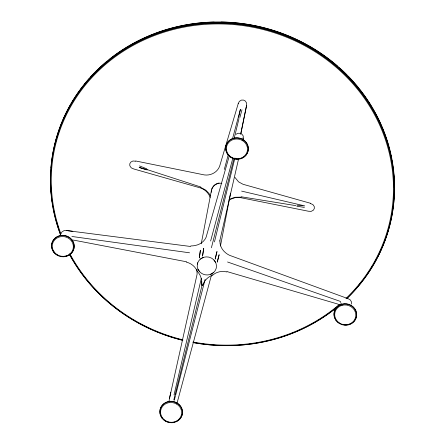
<?xml version="1.0" encoding="UTF-8"?>
<svg xmlns="http://www.w3.org/2000/svg" width="445" height="445" viewBox="0 0 445 445"><rect width="100%" height="100%" fill="white"/><g stroke="black" fill="none" stroke-linecap="round" stroke-linejoin="round"><path stroke-width="0.67" d="M246.524 105.754L246.652 103.134L245.373 101.043L243.532 100.081L241.446 100.097L239.332 101.365L238.214 103.741M211.397 192.279C210.986 186.861 216.576 182.294 221.821 183.318M230.288 194.437L230.354 193.236M169.056 402.085L169.245 399.649M201.819 281.596L201.429 285.312C202.236 280.25 200.951 274.938 197.224 271.3C195.349 266.566 191.189 263.284 186.271 262.099M197.352 264.146L197.591 263.167A9.651 9.017 10.8 0 1 208.494 257.06L209.539 257.316A9.651 9.017 10.8 0 1 216.32 267.701L216.081 268.674A9.651 9.017 10.8 0 1 205.178 274.788L204.133 274.532A9.651 9.017 10.8 0 1 197.352 264.146L197.608 262.784M201.235 243.782L211.464 190.154M220.464 245.979L230.438 193.714M238.726 117.246L240.395 109.387L232.518 138.784M240.806 133.917L246.569 105.521L240.662 134.201M170.785 392.44L169.356 399.076L197.168 273.886M242.792 140.381L243.287 136.053L241.952 134.223L240.1 133.333L238.031 133.272L235.967 134.284M219.719 241.101L238.57 158.91M242.709 140.659L243.326 137.961M174.023 394.943L201.307 278.464M173.8 399.988L201.98 285.551M214.462 241.941L234.921 157.969M234.076 138.695L239.021 118.52M211.408 247.782L233.981 158.465M175.614 395.327L205.112 279.382M174.312 400.227L175.352 396.2M241.985 109.77L239.861 117.525M224.286 169.523L228.224 154.821M210.619 241.012L232.841 158.175M229.453 155.322L206.052 237.38C203.426 243.265 196.94 246.041 190.794 245.929M203.254 283.215L202.564 285.59C204.166 280.656 207.876 276.701 212.821 275.077C216.648 271.628 221.994 270.794 226.922 271.94M238.259 103.513L219.596 166.369C217.238 172.449 210.674 175.814 204.338 174.918L135.719 160.979M176.821 403.965L210.986 276.846L212.287 274.565M60.92 233.759L61.877 232.001L64.008 230.66L66.283 230.516L72.874 231.311M200.411 259.09L203.193 257.466M213.255 272.768L210.474 274.393M228.897 199.877L230.866 198.681L235.155 197.274L241.184 197.157M230.332 199.36L235.288 197.586L239.738 197.485L308.402 211.23L311.161 211.369L313.347 210.207L314.326 208.494L314.265 206.541L312.868 204.539L310.337 203.476M71.906 240.116L73.814 240.161L186.455 261.766M135.675 161.212L132.933 160.995L130.752 162.136L129.773 163.838L129.834 165.796L131.225 167.826L133.739 168.961L201.084 188.129C205.256 189.792 208.761 193.163 210.146 197.485M297.104 205.19L304.769 205.918L241.624 191.116M66.283 230.516L190.694 246.497M71.884 236.473L189.576 252.805M304.402 207.403L296.843 206.246M241.201 196.779L295.914 205.646M310.382 203.243L243.031 184.286L238.537 181.833L234.988 177.455M147.79 169.879L139.14 167.415L146.477 169.862M226.933 271.561L337.51 303.968L340.442 305.37M147.601 169.756L200.717 186.983M227.556 261.994L340.703 301.521M139.508 165.929L146.744 168.8M200.539 187.317L205.863 190.187L209 193.43L210.474 195.917M213.962 260.069L215.764 262.722M199.71 271.789L197.903 269.136M340.586 302.45L342.049 305.331M219.991 240.751C219.452 247.175 223.985 252.615 229.487 255.291L348.329 298.767L350.304 299.941L351.578 302.099L351.606 304.096M196.885 269.542L197.04 273.475M211.709 189.181A9.651 9.017 10.8 0 1 212.882 186.811M213.277 186.288A9.651 9.017 10.8 0 1 215.285 184.491M215.864 184.141A9.651 9.017 10.8 0 1 219.112 183.017M58.095 255.436A11.348 10.602 10.8 0 1 54.763 238.348A11.348 10.602 10.8 0 1 72.986 241.335A11.348 10.602 10.8 0 1 64.497 256.481M62.573 256.537A11.348 10.602 10.8 0 1 61.243 256.398M227.401 153.731A11.348 10.602 10.8 0 1 232.663 138.478A11.348 10.602 10.8 0 1 248.032 146.105A11.348 10.602 10.8 0 1 238.003 158.993M237.363 159.015A11.348 10.602 10.8 0 1 234.064 158.565M232.229 157.892A11.348 10.602 10.8 0 1 227.751 154.243M339.407 323.248A11.348 10.602 10.8 0 1 337.994 306.093A11.348 10.602 10.8 0 1 355.794 310.488A11.348 10.602 10.8 0 1 346.31 324.95M345.676 324.972A11.348 10.602 10.8 0 1 344.358 324.906M161.574 417.232A11.348 10.602 10.8 0 1 165.646 402.497A11.348 10.602 10.8 0 1 181.282 407.264A11.348 10.602 10.8 0 1 175.992 421.626M174.746 422.066A11.348 10.602 10.8 0 1 172.176 422.494M168.889 422.233A11.348 10.602 10.8 0 1 167.604 421.871M166.402 421.393A11.348 10.602 10.8 0 1 163.176 419.179M391.555 215.664A172.031 160.712 10.8 0 1 391.294 217.004M55.608 142.083A172.031 160.712 10.8 0 1 59.341 129.662M60.031 127.726A172.031 160.712 10.8 0 1 63.312 119.466M63.585 118.843A172.031 160.712 10.8 0 1 64.987 115.728M66.772 112.023A172.031 160.712 10.8 0 1 67.39 110.799M68.981 107.751A172.031 160.712 10.8 0 1 70.983 104.147M71.673 102.956A172.031 160.712 10.8 0 1 74.905 97.677M75.65 96.526A172.031 160.712 10.8 0 1 79.944 90.29M80.756 89.172A172.031 160.712 10.8 0 1 81.585 88.066M84.127 84.773A172.031 160.712 10.8 0 1 89.473 78.403M90.396 77.369A172.031 160.712 10.8 0 1 94.106 73.397M96.482 70.983A172.031 160.712 10.8 0 1 107.067 61.365M109.175 59.641A172.031 160.712 10.8 0 1 146.811 36.902M148.085 36.345A172.031 160.712 10.8 0 1 205.913 22.495M207.971 22.367A172.031 160.712 10.8 0 1 214.167 22.116M221.087 22.094A172.031 160.712 10.8 0 1 337.355 66.094M339.396 67.896A172.031 160.712 10.8 0 1 346.794 74.91M348.685 76.852A172.031 160.712 10.8 0 1 359.076 88.7M359.933 89.784A172.031 160.712 10.8 0 1 366.446 98.673M367.214 99.808A172.031 160.712 10.8 0 1 367.971 100.948M368.349 101.516A172.031 160.712 10.8 0 1 371.964 107.317M372.66 108.497A172.031 160.712 10.8 0 1 380.186 123.015M380.742 124.25A172.031 160.712 10.8 0 1 389.064 147.768M389.753 150.432A172.031 160.712 10.8 0 1 390.076 151.773M390.387 153.113A172.031 160.712 10.8 0 1 391.122 156.484M391.394 157.836A172.031 160.712 10.8 0 1 391.656 159.188M391.9 160.545A172.031 160.712 10.8 0 1 392.14 161.902M392.362 163.265A172.031 160.712 10.8 0 1 392.863 166.669M393.041 168.026A172.031 160.712 10.8 0 1 393.213 169.389M393.363 170.752A172.031 160.712 10.8 0 1 393.508 172.115M393.636 173.472A172.031 160.712 10.8 0 1 394.264 187.835M51.019 167.821A172.382 161.04 10.8 0 1 261.571 27.128A172.382 161.04 10.8 0 1 381.932 247.893M381.098 249.767A172.382 161.04 10.8 0 1 377.171 257.788M376.526 259.007A172.382 161.04 10.8 0 1 375.869 260.219M375.202 261.421A172.382 161.04 10.8 0 1 373.477 264.408M372.771 265.593A172.382 161.04 10.8 0 1 370.59 269.103M369.845 270.254A172.382 161.04 10.8 0 1 367.932 273.119M367.147 274.254A172.382 161.04 10.8 0 1 366.352 275.383M362.208 280.94A172.382 161.04 10.8 0 1 358.709 285.262M357.813 286.319A172.382 161.04 10.8 0 1 356.907 287.37M58.579 228.202A172.382 161.04 10.8 0 1 56.715 222.239M54.774 214.896A172.382 161.04 10.8 0 1 54.462 213.55M54.157 212.204A172.382 161.04 10.8 0 1 53.867 210.852M52.71 204.744A172.382 161.04 10.8 0 1 52.488 203.382M52.276 202.019A172.382 161.04 10.8 0 1 52.076 200.656M51.336 194.515A172.382 161.04 10.8 0 1 50.58 180.13M60.776 235.55A172.382 161.04 10.8 0 1 139.647 40.779A172.382 161.04 10.8 0 1 358.776 89.033A172.382 161.04 10.8 0 1 346.866 298.556M338.734 305.849A172.382 161.04 10.8 0 1 193.608 342.65M182.756 340.325A172.382 161.04 10.8 0 1 69.387 254.279M60.731 234.999A172.137 160.806 10.8 0 1 140.164 40.951A172.137 160.806 10.8 0 1 358.692 89.528A172.137 160.806 10.8 0 1 346.655 298.562M339.574 304.964A172.137 160.806 10.8 0 1 192.935 342.466M182.778 340.275A172.137 160.806 10.8 0 1 69.576 254.351M60.82 233.664A171.492 160.206 10.8 0 1 141.376 41.179A171.492 160.206 10.8 0 1 358.564 90.546A171.492 160.206 10.8 0 1 345.96 298.473M338.701 305.009A171.492 160.206 10.8 0 1 193.013 342.027M182.901 339.841A171.492 160.206 10.8 0 1 69.798 253.639M200.378 250.251L199.349 257.883L200.378 250.251M203.721 248.304L202.553 256.02L203.721 248.304M216.431 253.617L215.208 259.079L216.999 251.52L216.431 253.617M218.545 256.743L217.277 262.138L219.151 254.707L218.545 256.743M54.129 251.915A10.591 9.896 10.8 0 0 72.368 250.88A10.591 9.896 10.8 0 0 61.9 236.545A10.591 9.896 10.8 0 0 54.129 251.915M53.561 252.037A11.348 10.602 10.8 0 0 73.102 250.936A11.348 10.602 10.8 0 0 61.888 235.572A11.348 10.602 10.8 0 0 53.561 252.037M228.268 154.37A10.591 9.896 10.8 0 0 246.508 153.341A10.591 9.896 10.8 0 0 236.039 139.001A10.591 9.896 10.8 0 0 228.268 154.37M227.701 154.498A11.348 10.602 10.8 0 0 247.242 153.392A11.348 10.602 10.8 0 0 236.028 138.028A11.348 10.602 10.8 0 0 227.701 154.498M336.581 320.328A10.591 9.896 10.8 0 0 354.821 319.299A10.591 9.896 10.8 0 0 344.352 304.959A10.591 9.896 10.8 0 0 336.581 320.328M336.014 320.456A11.348 10.602 10.8 0 0 355.555 319.349A11.348 10.602 10.8 0 0 344.341 303.985A11.348 10.602 10.8 0 0 336.014 320.456M162.442 417.872A10.591 9.896 10.8 0 0 180.681 416.843A10.591 9.896 10.8 0 0 170.213 402.503A10.591 9.896 10.8 0 0 162.442 417.872M161.874 418A11.348 10.602 10.8 0 0 181.415 416.893A11.348 10.602 10.8 0 0 170.201 401.529A11.348 10.602 10.8 0 0 161.874 418"/></g></svg>
